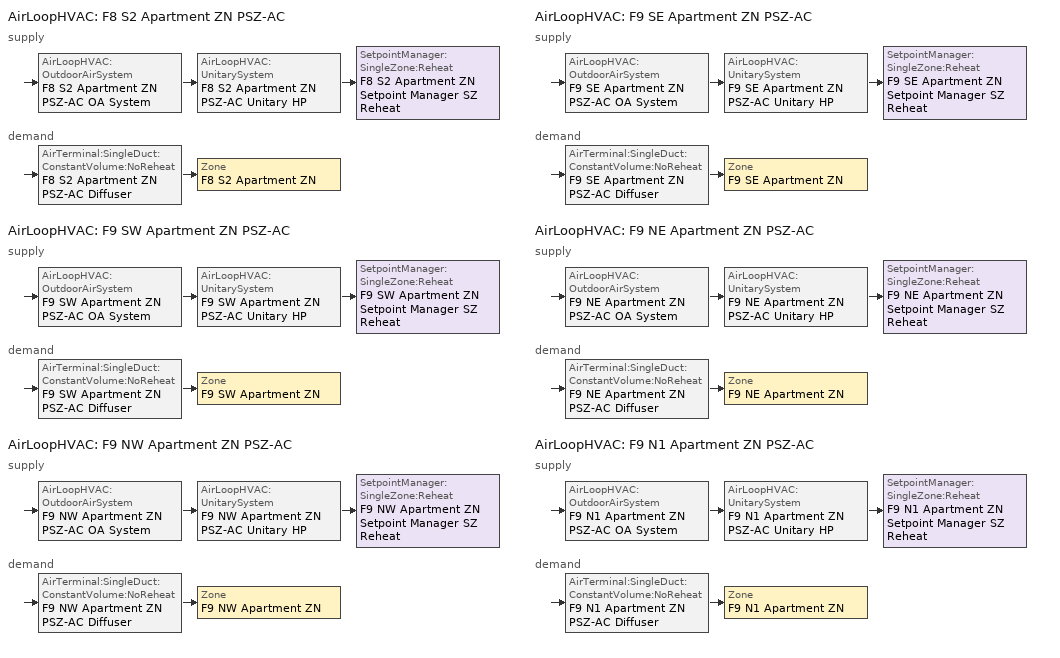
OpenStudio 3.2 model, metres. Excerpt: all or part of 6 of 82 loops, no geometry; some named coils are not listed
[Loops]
AirLoopHVAC 'F8 S2 Apartment ZN PSZ-AC'
 supply: AirLoopHVAC:OutdoorAirSystem 'F8 S2 Apartment ZN PSZ-AC OA System' > AirLoopHVAC:UnitarySystem 'F8 S2 Apartment ZN PSZ-AC Unitary HP' > SetpointManager:SingleZone:Reheat 'F8 S2 Apartment ZN Setpoint Manager SZ Reheat'
 demand: AirTerminal:SingleDuct:ConstantVolume:NoReheat 'F8 S2 Apartment ZN PSZ-AC Diffuser' > Zone 'F8 S2 Apartment ZN'
AirLoopHVAC 'F9 SW Apartment ZN PSZ-AC'
 supply: AirLoopHVAC:OutdoorAirSystem 'F9 SW Apartment ZN PSZ-AC OA System' > AirLoopHVAC:UnitarySystem 'F9 SW Apartment ZN PSZ-AC Unitary HP' > SetpointManager:SingleZone:Reheat 'F9 SW Apartment ZN Setpoint Manager SZ Reheat'
 demand: AirTerminal:SingleDuct:ConstantVolume:NoReheat 'F9 SW Apartment ZN PSZ-AC Diffuser' > Zone 'F9 SW Apartment ZN'
AirLoopHVAC 'F9 NW Apartment ZN PSZ-AC'
 supply: AirLoopHVAC:OutdoorAirSystem 'F9 NW Apartment ZN PSZ-AC OA System' > AirLoopHVAC:UnitarySystem 'F9 NW Apartment ZN PSZ-AC Unitary HP' > SetpointManager:SingleZone:Reheat 'F9 NW Apartment ZN Setpoint Manager SZ Reheat'
 demand: AirTerminal:SingleDuct:ConstantVolume:NoReheat 'F9 NW Apartment ZN PSZ-AC Diffuser' > Zone 'F9 NW Apartment ZN'
AirLoopHVAC 'F9 SE Apartment ZN PSZ-AC'
 supply: AirLoopHVAC:OutdoorAirSystem 'F9 SE Apartment ZN PSZ-AC OA System' > AirLoopHVAC:UnitarySystem 'F9 SE Apartment ZN PSZ-AC Unitary HP' > SetpointManager:SingleZone:Reheat 'F9 SE Apartment ZN Setpoint Manager SZ Reheat'
 demand: AirTerminal:SingleDuct:ConstantVolume:NoReheat 'F9 SE Apartment ZN PSZ-AC Diffuser' > Zone 'F9 SE Apartment ZN'
AirLoopHVAC 'F9 NE Apartment ZN PSZ-AC'
 supply: AirLoopHVAC:OutdoorAirSystem 'F9 NE Apartment ZN PSZ-AC OA System' > AirLoopHVAC:UnitarySystem 'F9 NE Apartment ZN PSZ-AC Unitary HP' > SetpointManager:SingleZone:Reheat 'F9 NE Apartment ZN Setpoint Manager SZ Reheat'
 demand: AirTerminal:SingleDuct:ConstantVolume:NoReheat 'F9 NE Apartment ZN PSZ-AC Diffuser' > Zone 'F9 NE Apartment ZN'
AirLoopHVAC 'F9 N1 Apartment ZN PSZ-AC'
 supply: AirLoopHVAC:OutdoorAirSystem 'F9 N1 Apartment ZN PSZ-AC OA System' > AirLoopHVAC:UnitarySystem 'F9 N1 Apartment ZN PSZ-AC Unitary HP' > SetpointManager:SingleZone:Reheat 'F9 N1 Apartment ZN Setpoint Manager SZ Reheat'
 demand: AirTerminal:SingleDuct:ConstantVolume:NoReheat 'F9 N1 Apartment ZN PSZ-AC Diffuser' > Zone 'F9 N1 Apartment ZN'
[Sizing:Zone] Zone Cooling Design Supply Air Temperature Input Method=SupplyAirTemperature; Zone Cooling Design Supply Air Temperature {C}=12.7778; Zone Cooling Design Supply Air Temperature Difference {deltaC}=11.11; Zone Heating Design Supply Air Temperature Input Method=SupplyAirTemperature; Zone Heating Design Supply Air Temperature {C}=50; Zone Heating Design Supply Air Temperature Difference {deltaC}=11.11; Zone Cooling Design Supply Air Humidity Ratio {kg-H2O/kg-air}=0.0085; Zone Heating Design Supply Air Humidity Ratio {kg-H2O/kg-air}=0.008; Cooling Design Air Flow Method=DesignDay; Heating Design Air Flow Method=DesignDay; Account for Dedicated Outdoor Air System=No; Dedicated Outdoor Air System Control Strategy=NeutralSupplyAir; Dedicated Outdoor Air Low Setpoint Temperature for Design {C}=autosize; Dedicated Outdoor Air High Setpoint Temperature for Design {C}=autosize
F8 S2 Apartment ZN; F9 N1 Apartment ZN; F9 NE Apartment ZN; F9 NW Apartment ZN; F9 SE Apartment ZN; F9 SW Apartment ZN
[Zone equipment]
F8 S2 Apartment ZN: F8 S2 Apartment ZN PSZ-AC Diffuser, F8 S2 Apartment ZN ERV
F9 N1 Apartment ZN: F9 N1 Apartment ZN PSZ-AC Diffuser, F9 N1 Apartment ZN ERV
F9 NE Apartment ZN: F9 NE Apartment ZN PSZ-AC Diffuser, F9 NE Apartment ZN ERV
F9 NW Apartment ZN: F9 NW Apartment ZN PSZ-AC Diffuser, F9 NW Apartment ZN ERV
F9 SE Apartment ZN: F9 SE Apartment ZN PSZ-AC Diffuser, F9 SE Apartment ZN ERV
F9 SW Apartment ZN: F9 SW Apartment ZN PSZ-AC Diffuser, F9 SW Apartment ZN ERV
[AirLoopHVAC] Availability Schedule=Always On; Design Supply Air Flow Rate {m3/s}=autosize; Design Return Air Flow Fraction of Supply Air Flow=1
F8 S2 Apartment ZN PSZ-AC; F9 SW Apartment ZN PSZ-AC; F9 NW Apartment ZN PSZ-AC; F9 SE Apartment ZN PSZ-AC; F9 NE Apartment ZN PSZ-AC; F9 N1 Apartment ZN PSZ-AC
[Sizing:System] Type of Load to Size On=Sensible; Design Outdoor Air Flow Rate {m3/s}=Autosize; Central Heating Maximum System Air Flow Ratio=1; Preheat Design Temperature {C}=7.22222; Preheat Design Humidity Ratio {kg-H2O/kg-Air}=0.008; Precool Design Temperature {C}=12.7778; Precool Design Humidity Ratio {kg-H2O/kg-Air}=0.008; Central Cooling Design Supply Air Temperature {C}=12.7778; Central Heating Design Supply Air Temperature {C}=50; Sizing Option=Coincident; 100% Outdoor Air in Cooling=No; 100% Outdoor Air in Heating=No; Central Cooling Design Supply Air Humidity Ratio {kg-H2O/kg-Air}=0.0085; Central Heating Design Supply Air Humidity Ratio {kg-H2O/kg-Air}=0.008; Cooling Design Air Flow Method=DesignDay; Cooling Design Air Flow Rate {m3/s}=0; Heating Design Air Flow Method=DesignDay; Heating Design Air Flow Rate {m3/s}=0; System Outdoor Air Method=ZoneSum; Zone Maximum Outdoor Air Fraction=1; Cooling Supply Air Flow Rate Per Floor Area {m3/s-m2}=0.00996765; Cooling Fraction of Autosized Cooling Supply Air Flow Rate=1; Cooling Supply Air Flow Rate Per Unit Cooling Capacity {m3/s-W}=3.94755e-05; Heating Supply Air Flow Rate Per Floor Area {m3/s-m2}=0.00996765; Heating Fraction of Autosized Heating Supply Air Flow Rate=1; Heating Fraction of Autosized Cooling Supply Air Flow Rate=1; Heating Supply Air Flow Rate Per Unit Heating Capacity {m3/s-W}=3.15882e-05; Cooling Design Capacity Method=CoolingDesignCapacity; Cooling Design Capacity {W}=autosize; Cooling Design Capacity Per Floor Area {W/m2}=234.7; Fraction of Autosized Cooling Design Capacity=1; Heating Design Capacity Method=HeatingDesignCapacity; Heating Design Capacity {W}=autosize; Heating Design Capacity Per Floor Area {W/m2}=157; Fraction of Autosized Heating Design Capacity=1; Central Cooling Capacity Control Method=OnOff
F8 S2 Apartment ZN PSZ-AC; F9 SW Apartment ZN PSZ-AC; F9 NW Apartment ZN PSZ-AC; F9 SE Apartment ZN PSZ-AC; F9 NE Apartment ZN PSZ-AC; F9 N1 Apartment ZN PSZ-AC
[SetpointManager:SingleZone:Reheat] Minimum Supply Air Temperature {C}=12.7778; Maximum Supply Air Temperature {C}=50
Name | Control Zone | Setpoint Node or NodeList
F8 S2 Apartment ZN Setpoint Manager SZ Reheat | F8 S2 Apartment ZN | F8 S2 Apartment ZN PSZ-AC Supply Outlet Node
F9 SW Apartment ZN Setpoint Manager SZ Reheat | F9 SW Apartment ZN | F9 SW Apartment ZN PSZ-AC Supply Outlet Node
F9 NW Apartment ZN Setpoint Manager SZ Reheat | F9 NW Apartment ZN | F9 NW Apartment ZN PSZ-AC Supply Outlet Node
F9 SE Apartment ZN Setpoint Manager SZ Reheat | F9 SE Apartment ZN | F9 SE Apartment ZN PSZ-AC Supply Outlet Node
F9 NE Apartment ZN Setpoint Manager SZ Reheat | F9 NE Apartment ZN | F9 NE Apartment ZN PSZ-AC Supply Outlet Node
F9 N1 Apartment ZN Setpoint Manager SZ Reheat | F9 N1 Apartment ZN | F9 N1 Apartment ZN PSZ-AC Supply Outlet Node
[Coil:Heating:Electric] Availability Schedule=Always On Discrete; Efficiency=1
F8 S2 Apartment ZN PSZ-AC Electric Backup Htg Coil; F9 SW Apartment ZN PSZ-AC Electric Backup Htg Coil; F9 NW Apartment ZN PSZ-AC Electric Backup Htg Coil; F9 SE Apartment ZN PSZ-AC Electric Backup Htg Coil; F9 NE Apartment ZN PSZ-AC Electric Backup Htg Coil; F9 N1 Apartment ZN PSZ-AC Electric Backup Htg Coil
[Fan:OnOff] Availability Schedule=Always On Discrete; Maximum Flow Rate {m3/s}=autosize; Motor In Airstream Fraction=1
Name | Fan Total Efficiency | Pressure Rise {Pa} | Motor Efficiency | Fan Power Ratio Function of Speed Ratio Curve | Fan Efficiency Ratio Function of Speed Ratio Curve
F8 S2 Apartment ZN PSZ-AC Fan | 0.53625 | 622.722 | 0.825 | Fan On Off Power Curve 62 | Fan On Off Efficiency Curve 62
F9 SW Apartment ZN PSZ-AC Fan | 0.53625 | 622.722 | 0.825 | Fan On Off Power Curve 63 | Fan On Off Efficiency Curve 63
F9 NW Apartment ZN PSZ-AC Fan | 0.53625 | 622.722 | 0.825 | Fan On Off Power Curve 64 | Fan On Off Efficiency Curve 64
F9 SE Apartment ZN PSZ-AC Fan | 0.53625 | 622.722 | 0.825 | Fan On Off Power Curve 65 | Fan On Off Efficiency Curve 65
F9 NE Apartment ZN PSZ-AC Fan | 0.53625 | 622.722 | 0.825 | Fan On Off Power Curve 66 | Fan On Off Efficiency Curve 66
F9 N1 Apartment ZN PSZ-AC Fan | 0.53625 | 622.722 | 0.825 | Fan On Off Power Curve 67 | Fan On Off Efficiency Curve 67
F8 S2 Apartment ZN ERV Supply Fan | 0.303158 | 233.6875 | 0.48 | Fan On Off Power Curve 152 | Fan On Off Efficiency Curve 152
F8 S2 Apartment ZN ERV Exhaust Fan | 0.303158 | 233.6875 | 0.48 | Fan On Off Power Curve 153 | Fan On Off Efficiency Curve 153
F9 N1 Apartment ZN ERV Supply Fan | 0.303158 | 233.6875 | 0.48 | Fan On Off Power Curve 166 | Fan On Off Efficiency Curve 166
F9 N1 Apartment ZN ERV Exhaust Fan | 0.303158 | 233.6875 | 0.48 | Fan On Off Power Curve 167 | Fan On Off Efficiency Curve 167
F9 SW Apartment ZN ERV Supply Fan | 0.303158 | 233.6875 | 0.48 | Fan On Off Power Curve 214 | Fan On Off Efficiency Curve 214
F9 SW Apartment ZN ERV Exhaust Fan | 0.303158 | 233.6875 | 0.48 | Fan On Off Power Curve 215 | Fan On Off Efficiency Curve 215
F9 NW Apartment ZN ERV Supply Fan | 0.303158 | 233.6875 | 0.48 | Fan On Off Power Curve 218 | Fan On Off Efficiency Curve 218
F9 NW Apartment ZN ERV Exhaust Fan | 0.303158 | 233.6875 | 0.48 | Fan On Off Power Curve 219 | Fan On Off Efficiency Curve 219
F9 SE Apartment ZN ERV Supply Fan | 0.303158 | 233.6875 | 0.48 | Fan On Off Power Curve 220 | Fan On Off Efficiency Curve 220
F9 SE Apartment ZN ERV Exhaust Fan | 0.303158 | 233.6875 | 0.48 | Fan On Off Power Curve 221 | Fan On Off Efficiency Curve 221
F9 NE Apartment ZN ERV Supply Fan | 0.303158 | 233.6875 | 0.48 | Fan On Off Power Curve 226 | Fan On Off Efficiency Curve 226
F9 NE Apartment ZN ERV Exhaust Fan | 0.303158 | 233.6875 | 0.48 | Fan On Off Power Curve 227 | Fan On Off Efficiency Curve 227
[AirLoopHVAC:UnitarySystem] Control Type=Load; Dehumidification Control Type=None; Availability Schedule=Always On; Fan Placement=BlowThrough; Supply Air Fan Operating Mode Schedule=Always Off Discrete; DX Heating Coil Sizing Ratio=1; Use DOAS DX Cooling Coil=No; DOAS DX Cooling Coil Leaving Minimum Air Temperature {C}=2; Latent Load Control=SensibleOnlyLoadControl; Supply Air Flow Rate Method During Cooling Operation=SupplyAirFlowRate; Supply Air Flow Rate During Cooling Operation {m3/s}=Autosize; Supply Air Flow Rate Method During Heating Operation=SupplyAirFlowRate; Supply Air Flow Rate During Heating Operation {m3/s}=Autosize; Supply Air Flow Rate Method When No Cooling or Heating is Required=SupplyAirFlowRate; Supply Air Flow Rate When No Cooling or Heating is Required {m3/s}=Autosize; Maximum Supply Air Temperature {C}=50; Maximum Outdoor Dry-Bulb Temperature for Supplemental Heater Operation {C}=4.44444; Maximum Cycling Rate {cycles/hr}=2.5; Heat Pump Time Constant {s}=60; Fraction of On-Cycle Power Use=0.01; Heat Pump Fan Delay Time {s}=60; Ancilliary On-Cycle Electric Power {W}=0; Ancilliary Off-Cycle Electric Power {W}=0
Name | Controlling Zone or Thermostat Location | Supply Fan | Heating Coil | Cooling Coil | Supplemental Heating Coil
F8 S2 Apartment ZN PSZ-AC Unitary HP | F8 S2 Apartment ZN | F8 S2 Apartment ZN PSZ-AC Fan | F8 S2 Apartment ZN PSZ-AC Water-to-Air HP Htg Coil 13 Clg kBtu/hr 4.2COPH | F8 S2 Apartment ZN PSZ-AC Water-to-Air HP Clg Coil 13kBtu/hr 11.2EER | F8 S2 Apartment ZN PSZ-AC Electric Backup Htg Coil
F9 SW Apartment ZN PSZ-AC Unitary HP | F9 SW Apartment ZN | F9 SW Apartment ZN PSZ-AC Fan | F9 SW Apartment ZN PSZ-AC Water-to-Air HP Htg Coil 19 Clg kBtu/hr 4.2COPH | F9 SW Apartment ZN PSZ-AC Water-to-Air HP Clg Coil 19kBtu/hr 12.0EER | F9 SW Apartment ZN PSZ-AC Electric Backup Htg Coil
F9 NW Apartment ZN PSZ-AC Unitary HP | F9 NW Apartment ZN | F9 NW Apartment ZN PSZ-AC Fan | F9 NW Apartment ZN PSZ-AC Water-to-Air HP Htg Coil 18 Clg kBtu/hr 4.2COPH | F9 NW Apartment ZN PSZ-AC Water-to-Air HP Clg Coil 18kBtu/hr 12.0EER | F9 NW Apartment ZN PSZ-AC Electric Backup Htg Coil
F9 SE Apartment ZN PSZ-AC Unitary HP | F9 SE Apartment ZN | F9 SE Apartment ZN PSZ-AC Fan | F9 SE Apartment ZN PSZ-AC Water-to-Air HP Htg Coil 18 Clg kBtu/hr 4.2COPH | F9 SE Apartment ZN PSZ-AC Water-to-Air HP Clg Coil 18kBtu/hr 12.0EER | F9 SE Apartment ZN PSZ-AC Electric Backup Htg Coil
F9 NE Apartment ZN PSZ-AC Unitary HP | F9 NE Apartment ZN | F9 NE Apartment ZN PSZ-AC Fan | F9 NE Apartment ZN PSZ-AC Water-to-Air HP Htg Coil 15 Clg kBtu/hr 4.2COPH | F9 NE Apartment ZN PSZ-AC Water-to-Air HP Clg Coil 15kBtu/hr 11.2EER | F9 NE Apartment ZN PSZ-AC Electric Backup Htg Coil
F9 N1 Apartment ZN PSZ-AC Unitary HP | F9 N1 Apartment ZN | F9 N1 Apartment ZN PSZ-AC Fan | F9 N1 Apartment ZN PSZ-AC Water-to-Air HP Htg Coil 11 Clg kBtu/hr 4.2COPH | F9 N1 Apartment ZN PSZ-AC Water-to-Air HP Clg Coil 11kBtu/hr 11.2EER | F9 N1 Apartment ZN PSZ-AC Electric Backup Htg Coil
[Controller:OutdoorAir] Minimum Outdoor Air Flow Rate {m3/s}=autosize; Maximum Outdoor Air Flow Rate {m3/s}=Autosize; Economizer Control Type=NoEconomizer; Economizer Control Action Type=ModulateFlow; Economizer Maximum Limit Dry-Bulb Temperature {C}=28; Economizer Maximum Limit Enthalpy {J/kg}=64000; Lockout Type=LockoutWithCompressor; Minimum Limit Type=FixedMinimum; Minimum Outdoor Air Schedule=Always Off Discrete; High Humidity Control=No; Heat Recovery Bypass Control Type=BypassWhenWithinEconomizerLimits
Name | Controller Mechanical Ventilation
F8 S2 Apartment ZN PSZ-AC OA System Controller | Controller Mechanical Ventilation 63
F9 SW Apartment ZN PSZ-AC OA System Controller | Controller Mechanical Ventilation 64
F9 NW Apartment ZN PSZ-AC OA System Controller | Controller Mechanical Ventilation 65
F9 SE Apartment ZN PSZ-AC OA System Controller | Controller Mechanical Ventilation 66
F9 NE Apartment ZN PSZ-AC OA System Controller | Controller Mechanical Ventilation 67
F9 N1 Apartment ZN PSZ-AC OA System Controller | Controller Mechanical Ventilation 68
[Controller:MechanicalVentilation] Availability Schedule=Always On Discrete
Controller Mechanical Ventilation 63; Controller Mechanical Ventilation 64; Controller Mechanical Ventilation 65; Controller Mechanical Ventilation 66; Controller Mechanical Ventilation 67; Controller Mechanical Ventilation 68
[AirLoopHVAC:OutdoorAirSystem]
Name | Controller
F8 S2 Apartment ZN PSZ-AC OA System | F8 S2 Apartment ZN PSZ-AC OA System Controller
F9 SW Apartment ZN PSZ-AC OA System | F9 SW Apartment ZN PSZ-AC OA System Controller
F9 NW Apartment ZN PSZ-AC OA System | F9 NW Apartment ZN PSZ-AC OA System Controller
F9 SE Apartment ZN PSZ-AC OA System | F9 SE Apartment ZN PSZ-AC OA System Controller
F9 NE Apartment ZN PSZ-AC OA System | F9 NE Apartment ZN PSZ-AC OA System Controller
F9 N1 Apartment ZN PSZ-AC OA System | F9 N1 Apartment ZN PSZ-AC OA System Controller
[AirTerminal:SingleDuct:ConstantVolume:NoReheat] Availability Schedule=Always On Discrete; Maximum Air Flow Rate {m3/s}=AutoSize
F8 S2 Apartment ZN PSZ-AC Diffuser; F9 SW Apartment ZN PSZ-AC Diffuser; F9 NW Apartment ZN PSZ-AC Diffuser; F9 SE Apartment ZN PSZ-AC Diffuser; F9 NE Apartment ZN PSZ-AC Diffuser; F9 N1 Apartment ZN PSZ-AC Diffuser
[ZoneHVAC:EnergyRecoveryVentilator:Controller] Exhaust Air Temperature Limit=NoExhaustAirTemperatureLimit; Exhaust Air Enthalpy Limit=NoExhaustAirEnthalpyLimit; High Humidity Control Flag=No; High Humidity Outdoor Air Flow Ratio=1; Control High Indoor Humidity Based on Outdoor Humidity Ratio=No
F8 S2 Apartment ZN ERV Controller; F9 N1 Apartment ZN ERV Controller; F9 SW Apartment ZN ERV Controller; F9 NW Apartment ZN ERV Controller; F9 SE Apartment ZN ERV Controller; F9 NE Apartment ZN ERV Controller
[HeatExchanger:AirToAir:SensibleAndLatent] Availability Schedule=Always On - No Design Day; Nominal Supply Air Flow Rate {m3/s}=autosize; Sensible Effectiveness at 100% Heating Air Flow=0; Latent Effectiveness at 100% Heating Air Flow=0; Sensible Effectiveness at 75% Heating Air Flow=0; Latent Effectiveness at 75% Heating Air Flow=0; Sensible Effectiveness at 100% Cooling Air Flow=0; Latent Effectiveness at 100% Cooling Air Flow=0; Sensible Effectiveness at 75% Cooling Air Flow=0; Latent Effectiveness at 75% Cooling Air Flow=0; Nominal Electric Power {W}=0; Supply Air Outlet Temperature Control=No; Heat Exchanger Type=Rotary; Frost Control Type=ExhaustOnly; Threshold Temperature {C}=-23.3; Initial Defrost Time Fraction=0.167; Rate of Defrost Time Fraction Increase {1/K}=1.44; Economizer Lockout=No
F8 S2 Apartment ZN ERV HX; F9 N1 Apartment ZN ERV HX; F9 SW Apartment ZN ERV HX; F9 NW Apartment ZN ERV HX; F9 SE Apartment ZN ERV HX; F9 NE Apartment ZN ERV HX
[ZoneHVAC:EnergyRecoveryVentilator] Availability Schedule=Always On Discrete; Supply Air Flow Rate {m3/s}=autosize; Exhaust Air Flow Rate {m3/s}=autosize; Ventilation Rate per Unit Floor Area {m3/s-m2}=0.000294102; Ventilation Rate per Occupant {m3/s-person}=0
Name | Heat Exchanger | Supply Air Fan | Exhaust Air Fan | Controller
F8 S2 Apartment ZN ERV | F8 S2 Apartment ZN ERV HX | F8 S2 Apartment ZN ERV Supply Fan | F8 S2 Apartment ZN ERV Exhaust Fan | F8 S2 Apartment ZN ERV Controller
F9 N1 Apartment ZN ERV | F9 N1 Apartment ZN ERV HX | F9 N1 Apartment ZN ERV Supply Fan | F9 N1 Apartment ZN ERV Exhaust Fan | F9 N1 Apartment ZN ERV Controller
F9 SW Apartment ZN ERV | F9 SW Apartment ZN ERV HX | F9 SW Apartment ZN ERV Supply Fan | F9 SW Apartment ZN ERV Exhaust Fan | F9 SW Apartment ZN ERV Controller
F9 NW Apartment ZN ERV | F9 NW Apartment ZN ERV HX | F9 NW Apartment ZN ERV Supply Fan | F9 NW Apartment ZN ERV Exhaust Fan | F9 NW Apartment ZN ERV Controller
F9 SE Apartment ZN ERV | F9 SE Apartment ZN ERV HX | F9 SE Apartment ZN ERV Supply Fan | F9 SE Apartment ZN ERV Exhaust Fan | F9 SE Apartment ZN ERV Controller
F9 NE Apartment ZN ERV | F9 NE Apartment ZN ERV HX | F9 NE Apartment ZN ERV Supply Fan | F9 NE Apartment ZN ERV Exhaust Fan | F9 NE Apartment ZN ERV Controller
[Schedule:Constant]
Name | Value
Always On Discrete | 1
Always Off Discrete | 0
[Schedule:Ruleset]
Name | Default Day Schedule | Summer Design Day Schedule | Winter Design Day Schedule
Always On | Always On Default
Always On - No Design Day | Always On - No Design Day Default | Always On - No Design Day Summer Design Day | Always On - No Design Day Winter Design Day
[Schedule:Day]
Always On Default; Always On - No Design Day Default: 24, 0, 1
Always On - No Design Day Winter Design Day; Always On - No Design Day Summer Design Day: 24, 0, 0
[Curve:Exponent] Coefficient1 Constant=1; Coefficient2 Constant=0; Coefficient3 Constant=0; Minimum Value of x=0; Maximum Value of x=1
Fan On Off Power Curve 62; Fan On Off Power Curve 63; Fan On Off Power Curve 64; Fan On Off Power Curve 65; Fan On Off Power Curve 66; Fan On Off Power Curve 67; Fan On Off Power Curve 152; Fan On Off Power Curve 153; Fan On Off Power Curve 166; Fan On Off Power Curve 167; Fan On Off Power Curve 214; Fan On Off Power Curve 215; Fan On Off Power Curve 218; Fan On Off Power Curve 219; Fan On Off Power Curve 220; Fan On Off Power Curve 221; Fan On Off Power Curve 226; Fan On Off Power Curve 227
[Curve:Cubic] Coefficient1 Constant=1; Coefficient2 x=0; Coefficient3 x**2=0; Coefficient4 x**3=0; Minimum Value of x=0; Maximum Value of x=1
Fan On Off Efficiency Curve 62; Fan On Off Efficiency Curve 63; Fan On Off Efficiency Curve 64; Fan On Off Efficiency Curve 65; Fan On Off Efficiency Curve 66; Fan On Off Efficiency Curve 67; Fan On Off Efficiency Curve 152; Fan On Off Efficiency Curve 153; Fan On Off Efficiency Curve 166; Fan On Off Efficiency Curve 167; Fan On Off Efficiency Curve 214; Fan On Off Efficiency Curve 215; Fan On Off Efficiency Curve 218; Fan On Off Efficiency Curve 219; Fan On Off Efficiency Curve 220; Fan On Off Efficiency Curve 221; Fan On Off Efficiency Curve 226; Fan On Off Efficiency Curve 227
